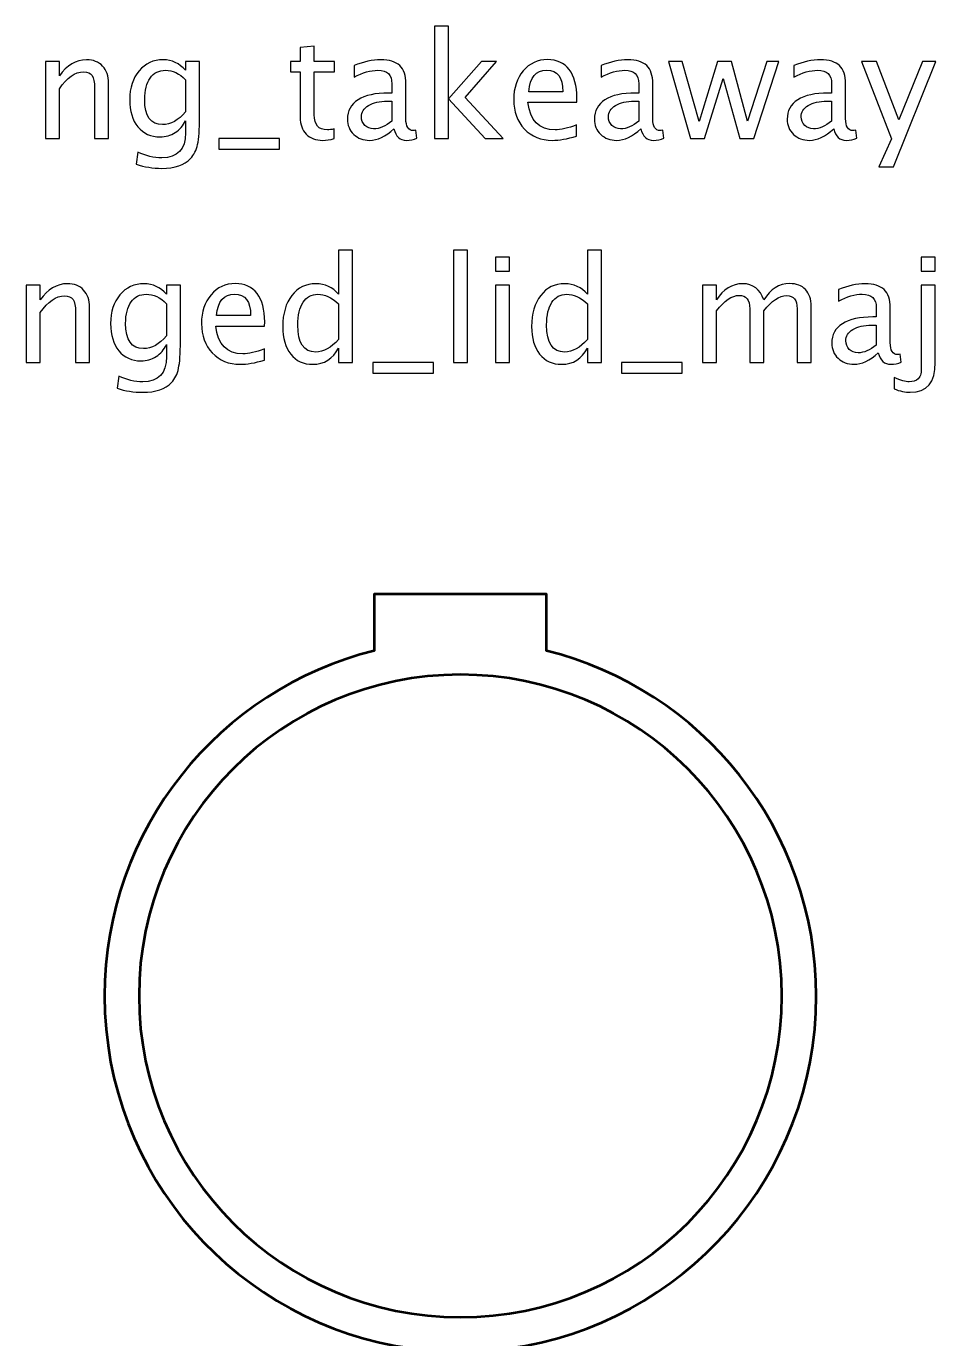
# Model space of a CAD drawing. Header units: centimetres. Extents: x -12.4 to 12.3, y -15.1 to 15.6.
# Drawn here: x -6.78 to 1.14, y 4.21 to 15.65 of the extents above; entities that cross this region are included whole.
import ezdxf

# ---------------------------------------------------------------- set-up
doc = ezdxf.new("R2010")
doc.units = ezdxf.units.CM
doc.header["$MEASUREMENT"] = 0
doc.layers.add('Layer 1', color=7, linetype='Continuous')

msp = doc.modelspace()

# ---------------------------------------------------------------- linework, layer by layer
at = {"layer": 'Layer 1'}
for points, knots in [([(-3.22463, 14.67044), (-3.22463, 14.67044), (-3.22463, 15.64961), (-3.22463, 15.64961), (-3.22463, 15.64961), (-3.22463, 15.64961), (-3.10271, 15.64961), (-3.10271, 15.64961), (-3.10271, 15.64961), (-3.10271, 15.64961), (-3.10271, 15.01694), (-3.10271, 15.01694), (-3.10271, 15.01694), (-3.10271, 15.01694), (-2.81696, 15.34354), (-2.81696, 15.34354), (-2.81696, 15.34354), (-2.81696, 15.34354), (-2.6853, 15.34354), (-2.6853, 15.34354), (-2.6853, 15.34354), (-2.6853, 15.34354), (-2.95835, 15.02943), (-2.95835, 15.02943), (-2.95835, 15.02943), (-2.95835, 15.02943), (-2.62815, 14.67044), (-2.62815, 14.67044), (-2.62815, 14.67044), (-2.62815, 14.67044), (-2.78521, 14.67044), (-2.78521, 14.67044), (-2.78521, 14.67044), (-2.78521, 14.67044), (-3.10271, 15.01567), (-3.10271, 15.01567), (-3.10271, 15.01567), (-3.10271, 15.01567), (-3.10271, 14.67044), (-3.10271, 14.67044), (-3.10271, 14.67044), (-3.10271, 14.67044), (-3.22463, 14.67044), (-3.22463, 14.67044)], [0, 0, 0, 0, 0.08333333, 0.08333333, 0.08333333, 0.08333333, 0.16666667, 0.16666667, 0.16666667, 0.16666667, 0.25, 0.25, 0.25, 0.25, 0.33333333, 0.33333333, 0.33333333, 0.33333333, 0.41666667, 0.41666667, 0.41666667, 0.41666667, 0.5, 0.5, 0.5, 0.5, 0.58333333, 0.58333333, 0.58333333, 0.58333333, 0.66666667, 0.66666667, 0.66666667, 0.66666667, 0.75, 0.75, 0.75, 0.75, 0.83333333, 0.83333333, 0.83333333, 0.83333333, 1, 1, 1, 1]), ([(-4.09987, 14.67065), (-4.13755, 14.66028), (-4.17035, 14.6552), (-4.19808, 14.6552), (-4.19808, 14.6552), (-4.26031, 14.6552), (-4.30878, 14.67298), (-4.3435, 14.70854), (-4.3435, 14.70854), (-4.37842, 14.7441), (-4.39578, 14.79342), (-4.39578, 14.85671), (-4.39578, 14.85671), (-4.39578, 14.85671), (-4.39578, 15.2521), (-4.39578, 15.2521), (-4.39578, 15.2521), (-4.39578, 15.2521), (-4.48002, 15.2521), (-4.48002, 15.2521), (-4.48002, 15.2521), (-4.48002, 15.2521), (-4.48002, 15.34354), (-4.48002, 15.34354), (-4.48002, 15.34354), (-4.48002, 15.34354), (-4.39578, 15.34354), (-4.39578, 15.34354), (-4.39578, 15.34354), (-4.39578, 15.34354), (-4.39578, 15.46525), (-4.39578, 15.46525), (-4.39578, 15.46525), (-4.39578, 15.46525), (-4.27386, 15.47689), (-4.27386, 15.47689), (-4.27386, 15.47689), (-4.27386, 15.47689), (-4.27386, 15.34354), (-4.27386, 15.34354), (-4.27386, 15.34354), (-4.27386, 15.34354), (-4.09733, 15.34354), (-4.09733, 15.34354), (-4.09733, 15.34354), (-4.09733, 15.34354), (-4.09733, 15.2521), (-4.09733, 15.2521), (-4.09733, 15.2521), (-4.09733, 15.2521), (-4.27386, 15.2521), (-4.27386, 15.2521), (-4.27386, 15.2521), (-4.27386, 15.2521), (-4.27386, 14.87872), (-4.27386, 14.87872), (-4.27386, 14.87872), (-4.27386, 14.79067), (-4.23555, 14.74664), (-4.15914, 14.74664), (-4.15914, 14.74664), (-4.14284, 14.74664), (-4.12315, 14.74939), (-4.09987, 14.75468), (-4.09987, 14.75468), (-4.09987, 14.75468), (-4.09987, 14.67065), (-4.09987, 14.67065)], [0, 0, 0, 0, 0.05555556, 0.05555556, 0.05555556, 0.05555556, 0.11111111, 0.11111111, 0.11111111, 0.11111111, 0.16666667, 0.16666667, 0.16666667, 0.16666667, 0.22222222, 0.22222222, 0.22222222, 0.22222222, 0.27777778, 0.27777778, 0.27777778, 0.27777778, 0.33333333, 0.33333333, 0.33333333, 0.33333333, 0.38888889, 0.38888889, 0.38888889, 0.38888889, 0.44444444, 0.44444444, 0.44444444, 0.44444444, 0.5, 0.5, 0.5, 0.5, 0.55555556, 0.55555556, 0.55555556, 0.55555556, 0.61111111, 0.61111111, 0.61111111, 0.61111111, 0.66666667, 0.66666667, 0.66666667, 0.66666667, 0.72222222, 0.72222222, 0.72222222, 0.72222222, 0.77777778, 0.77777778, 0.77777778, 0.77777778, 0.83333333, 0.83333333, 0.83333333, 0.83333333, 0.88888889, 0.88888889, 0.88888889, 0.88888889, 1, 1, 1, 1]), ([(-6.61596, 14.67044), (-6.61596, 14.67044), (-6.61596, 15.34354), (-6.61596, 15.34354), (-6.61596, 15.34354), (-6.61596, 15.34354), (-6.49404, 15.34354), (-6.49404, 15.34354), (-6.49404, 15.34354), (-6.49404, 15.34354), (-6.49404, 15.21633), (-6.49404, 15.21633), (-6.49404, 15.21633), (-6.42948, 15.31052), (-6.35032, 15.35751), (-6.25676, 15.35751), (-6.25676, 15.35751), (-6.19792, 15.35751), (-6.15114, 15.3391), (-6.11664, 15.30205), (-6.11664, 15.30205), (-6.08214, 15.26522), (-6.06478, 15.21548), (-6.06478, 15.15325), (-6.06478, 15.15325), (-6.06478, 15.15325), (-6.06478, 14.67044), (-6.06478, 14.67044), (-6.06478, 14.67044), (-6.06478, 14.67044), (-6.1867, 14.67044), (-6.1867, 14.67044), (-6.1867, 14.67044), (-6.1867, 14.67044), (-6.1867, 15.11346), (-6.1867, 15.11346), (-6.1867, 15.11346), (-6.1867, 15.16341), (-6.19411, 15.19897), (-6.20871, 15.22014), (-6.20871, 15.22014), (-6.22353, 15.24152), (-6.24787, 15.2521), (-6.28195, 15.2521), (-6.28195, 15.2521), (-6.35688, 15.2521), (-6.42758, 15.20321), (-6.49404, 15.10542), (-6.49404, 15.10542), (-6.49404, 15.10542), (-6.49404, 14.67044), (-6.49404, 14.67044), (-6.49404, 14.67044), (-6.49404, 14.67044), (-6.61596, 14.67044), (-6.61596, 14.67044)], [0, 0, 0, 0, 0.06666667, 0.06666667, 0.06666667, 0.06666667, 0.13333333, 0.13333333, 0.13333333, 0.13333333, 0.2, 0.2, 0.2, 0.2, 0.26666667, 0.26666667, 0.26666667, 0.26666667, 0.33333333, 0.33333333, 0.33333333, 0.33333333, 0.4, 0.4, 0.4, 0.4, 0.46666667, 0.46666667, 0.46666667, 0.46666667, 0.53333333, 0.53333333, 0.53333333, 0.53333333, 0.6, 0.6, 0.6, 0.6, 0.66666667, 0.66666667, 0.66666667, 0.66666667, 0.73333333, 0.73333333, 0.73333333, 0.73333333, 0.8, 0.8, 0.8, 0.8, 0.86666667, 0.86666667, 0.86666667, 0.86666667, 1, 1, 1, 1]), ([(-5.82517, 14.44692), (-5.82517, 14.44692), (-5.81078, 14.55233), (-5.81078, 14.55233), (-5.81078, 14.55233), (-5.74008, 14.51931), (-5.67002, 14.5028), (-5.6008, 14.5028), (-5.6008, 14.5028), (-5.46343, 14.5028), (-5.39464, 14.57561), (-5.39464, 14.72103), (-5.39464, 14.72103), (-5.39464, 14.72103), (-5.39464, 14.82686), (-5.39464, 14.82686), (-5.39464, 14.82686), (-5.41581, 14.7822), (-5.44586, 14.7477), (-5.48502, 14.72293), (-5.48502, 14.72293), (-5.52418, 14.69817), (-5.56778, 14.68568), (-5.61583, 14.68568), (-5.61583, 14.68568), (-5.69732, 14.68568), (-5.76188, 14.71489), (-5.80951, 14.77331), (-5.80951, 14.77331), (-5.85713, 14.83173), (-5.88105, 14.91089), (-5.88105, 15.0108), (-5.88105, 15.0108), (-5.88105, 15.11304), (-5.85396, 15.19643), (-5.79977, 15.26099), (-5.79977, 15.26099), (-5.74537, 15.32534), (-5.67531, 15.35751), (-5.58916, 15.35751), (-5.58916, 15.35751), (-5.51381, 15.35751), (-5.44883, 15.32703), (-5.39464, 15.26586), (-5.39464, 15.26586), (-5.39464, 15.26586), (-5.39464, 15.34354), (-5.39464, 15.34354), (-5.39464, 15.34354), (-5.39464, 15.34354), (-5.27272, 15.34354), (-5.27272, 15.34354), (-5.27272, 15.34354), (-5.27272, 15.34354), (-5.27272, 14.85417), (-5.27272, 14.85417), (-5.27272, 14.85417), (-5.27272, 14.74897), (-5.27822, 14.67108), (-5.28923, 14.62049), (-5.28923, 14.62049), (-5.30002, 14.5699), (-5.32077, 14.52841), (-5.35082, 14.49624), (-5.35082, 14.49624), (-5.40416, 14.43972), (-5.48756, 14.41136), (-5.6008, 14.41136), (-5.6008, 14.41136), (-5.67848, 14.41136), (-5.7532, 14.42321), (-5.82517, 14.44692)], [0, 0, 0, 0, 0.05263158, 0.05263158, 0.05263158, 0.05263158, 0.10526316, 0.10526316, 0.10526316, 0.10526316, 0.15789474, 0.15789474, 0.15789474, 0.15789474, 0.21052632, 0.21052632, 0.21052632, 0.21052632, 0.26315789, 0.26315789, 0.26315789, 0.26315789, 0.31578947, 0.31578947, 0.31578947, 0.31578947, 0.36842105, 0.36842105, 0.36842105, 0.36842105, 0.42105263, 0.42105263, 0.42105263, 0.42105263, 0.47368421, 0.47368421, 0.47368421, 0.47368421, 0.52631579, 0.52631579, 0.52631579, 0.52631579, 0.57894737, 0.57894737, 0.57894737, 0.57894737, 0.63157895, 0.63157895, 0.63157895, 0.63157895, 0.68421053, 0.68421053, 0.68421053, 0.68421053, 0.73684211, 0.73684211, 0.73684211, 0.73684211, 0.78947368, 0.78947368, 0.78947368, 0.78947368, 0.84210526, 0.84210526, 0.84210526, 0.84210526, 0.89473684, 0.89473684, 0.89473684, 0.89473684, 1, 1, 1, 1]), ([(-3.57896, 14.75617), (-3.65219, 14.68886), (-3.72268, 14.6552), (-3.79041, 14.6552), (-3.79041, 14.6552), (-3.84608, 14.6552), (-3.89244, 14.67256), (-3.92905, 14.70748), (-3.92905, 14.70748), (-3.96588, 14.74241), (-3.9843, 14.78643), (-3.9843, 14.83956), (-3.9843, 14.83956), (-3.9843, 14.91301), (-3.9534, 14.96953), (-3.89159, 15.0089), (-3.89159, 15.0089), (-3.82978, 15.04827), (-3.74109, 15.06795), (-3.62552, 15.06795), (-3.62552, 15.06795), (-3.62552, 15.06795), (-3.59695, 15.06795), (-3.59695, 15.06795), (-3.59695, 15.06795), (-3.59695, 15.06795), (-3.59695, 15.14902), (-3.59695, 15.14902), (-3.59695, 15.14902), (-3.59695, 15.22712), (-3.63759, 15.26607), (-3.71908, 15.26607), (-3.71908, 15.26607), (-3.78216, 15.26607), (-3.85116, 15.24617), (-3.92588, 15.20638), (-3.92588, 15.20638), (-3.92588, 15.20638), (-3.92588, 15.30671), (-3.92588, 15.30671), (-3.92588, 15.30671), (-3.84375, 15.34058), (-3.76628, 15.35751), (-3.69368, 15.35751), (-3.69368, 15.35751), (-3.61896, 15.35751), (-3.56372, 15.34058), (-3.52837, 15.3065), (-3.52837, 15.3065), (-3.49281, 15.27242), (-3.47503, 15.21993), (-3.47503, 15.14902), (-3.47503, 15.14902), (-3.47503, 15.14902), (-3.47503, 14.84485), (-3.47503, 14.84485), (-3.47503, 14.84485), (-3.47503, 14.77522), (-3.45365, 14.74029), (-3.41068, 14.74029), (-3.41068, 14.74029), (-3.40539, 14.74029), (-3.39756, 14.74114), (-3.38719, 14.74283), (-3.38719, 14.74283), (-3.38719, 14.74283), (-3.37851, 14.6751), (-3.37851, 14.6751), (-3.37851, 14.6751), (-3.40624, 14.66176), (-3.43672, 14.6552), (-3.47016, 14.6552), (-3.47016, 14.6552), (-3.5271, 14.6552), (-3.56329, 14.68886), (-3.57896, 14.75617)], [0, 0, 0, 0, 0.05, 0.05, 0.05, 0.05, 0.1, 0.1, 0.1, 0.1, 0.15, 0.15, 0.15, 0.15, 0.2, 0.2, 0.2, 0.2, 0.25, 0.25, 0.25, 0.25, 0.3, 0.3, 0.3, 0.3, 0.35, 0.35, 0.35, 0.35, 0.4, 0.4, 0.4, 0.4, 0.45, 0.45, 0.45, 0.45, 0.5, 0.5, 0.5, 0.5, 0.55, 0.55, 0.55, 0.55, 0.6, 0.6, 0.6, 0.6, 0.65, 0.65, 0.65, 0.65, 0.7, 0.7, 0.7, 0.7, 0.75, 0.75, 0.75, 0.75, 0.8, 0.8, 0.8, 0.8, 0.85, 0.85, 0.85, 0.85, 0.9, 0.9, 0.9, 0.9, 1, 1, 1, 1]), ([(-1.98828, 14.69203), (-2.07019, 14.66748), (-2.14026, 14.6552), (-2.19868, 14.6552), (-2.19868, 14.6552), (-2.29837, 14.6552), (-2.37944, 14.68822), (-2.44188, 14.75405), (-2.44188, 14.75405), (-2.50432, 14.81988), (-2.53565, 14.90518), (-2.53565, 15.01017), (-2.53565, 15.01017), (-2.53565, 15.11198), (-2.50813, 15.19559), (-2.45289, 15.26099), (-2.45289, 15.26099), (-2.39764, 15.32618), (-2.32695, 15.35878), (-2.2408, 15.35878), (-2.2408, 15.35878), (-2.15931, 15.35878), (-2.09623, 15.32978), (-2.05178, 15.27179), (-2.05178, 15.27179), (-2.00733, 15.21379), (-1.9851, 15.13166), (-1.9851, 15.02519), (-1.9851, 15.02519), (-1.9851, 15.02519), (-1.98574, 14.98794), (-1.98574, 14.98794), (-1.98574, 14.98794), (-1.98574, 14.98794), (-2.41119, 14.98794), (-2.41119, 14.98794), (-2.41119, 14.98794), (-2.39341, 14.82707), (-2.31488, 14.74664), (-2.17582, 14.74664), (-2.17582, 14.74664), (-2.1248, 14.74664), (-2.06236, 14.76103), (-1.98828, 14.78982), (-1.98828, 14.78982), (-1.98828, 14.78982), (-1.98828, 14.69203), (-1.98828, 14.69203)], [0, 0, 0, 0, 0.07692308, 0.07692308, 0.07692308, 0.07692308, 0.15384615, 0.15384615, 0.15384615, 0.15384615, 0.23076923, 0.23076923, 0.23076923, 0.23076923, 0.30769231, 0.30769231, 0.30769231, 0.30769231, 0.38461538, 0.38461538, 0.38461538, 0.38461538, 0.46153846, 0.46153846, 0.46153846, 0.46153846, 0.53846154, 0.53846154, 0.53846154, 0.53846154, 0.61538462, 0.61538462, 0.61538462, 0.61538462, 0.69230769, 0.69230769, 0.69230769, 0.69230769, 0.76923077, 0.76923077, 0.76923077, 0.76923077, 0.84615385, 0.84615385, 0.84615385, 0.84615385, 1, 1, 1, 1]), ([(-1.42779, 14.75617), (-1.50102, 14.68886), (-1.57151, 14.6552), (-1.63924, 14.6552), (-1.63924, 14.6552), (-1.69491, 14.6552), (-1.74127, 14.67256), (-1.77788, 14.70748), (-1.77788, 14.70748), (-1.81471, 14.74241), (-1.83313, 14.78643), (-1.83313, 14.83956), (-1.83313, 14.83956), (-1.83313, 14.91301), (-1.80223, 14.96953), (-1.74042, 15.0089), (-1.74042, 15.0089), (-1.67861, 15.04827), (-1.58992, 15.06795), (-1.47435, 15.06795), (-1.47435, 15.06795), (-1.47435, 15.06795), (-1.44578, 15.06795), (-1.44578, 15.06795), (-1.44578, 15.06795), (-1.44578, 15.06795), (-1.44578, 15.14902), (-1.44578, 15.14902), (-1.44578, 15.14902), (-1.44578, 15.22712), (-1.48642, 15.26607), (-1.56791, 15.26607), (-1.56791, 15.26607), (-1.63099, 15.26607), (-1.69999, 15.24617), (-1.77471, 15.20638), (-1.77471, 15.20638), (-1.77471, 15.20638), (-1.77471, 15.30671), (-1.77471, 15.30671), (-1.77471, 15.30671), (-1.69258, 15.34058), (-1.61511, 15.35751), (-1.54251, 15.35751), (-1.54251, 15.35751), (-1.46779, 15.35751), (-1.41255, 15.34058), (-1.3772, 15.3065), (-1.3772, 15.3065), (-1.34164, 15.27242), (-1.32386, 15.21993), (-1.32386, 15.14902), (-1.32386, 15.14902), (-1.32386, 15.14902), (-1.32386, 14.84485), (-1.32386, 14.84485), (-1.32386, 14.84485), (-1.32386, 14.77522), (-1.30248, 14.74029), (-1.25951, 14.74029), (-1.25951, 14.74029), (-1.25422, 14.74029), (-1.24639, 14.74114), (-1.23602, 14.74283), (-1.23602, 14.74283), (-1.23602, 14.74283), (-1.22734, 14.6751), (-1.22734, 14.6751), (-1.22734, 14.6751), (-1.25507, 14.66176), (-1.28555, 14.6552), (-1.31899, 14.6552), (-1.31899, 14.6552), (-1.37593, 14.6552), (-1.41212, 14.68886), (-1.42779, 14.75617)], [0, 0, 0, 0, 0.05, 0.05, 0.05, 0.05, 0.1, 0.1, 0.1, 0.1, 0.15, 0.15, 0.15, 0.15, 0.2, 0.2, 0.2, 0.2, 0.25, 0.25, 0.25, 0.25, 0.3, 0.3, 0.3, 0.3, 0.35, 0.35, 0.35, 0.35, 0.4, 0.4, 0.4, 0.4, 0.45, 0.45, 0.45, 0.45, 0.5, 0.5, 0.5, 0.5, 0.55, 0.55, 0.55, 0.55, 0.6, 0.6, 0.6, 0.6, 0.65, 0.65, 0.65, 0.65, 0.7, 0.7, 0.7, 0.7, 0.75, 0.75, 0.75, 0.75, 0.8, 0.8, 0.8, 0.8, 0.85, 0.85, 0.85, 0.85, 0.9, 0.9, 0.9, 0.9, 1, 1, 1, 1]), ([(-0.99472, 14.67044), (-0.99472, 14.67044), (-1.18776, 15.34354), (-1.18776, 15.34354), (-1.18776, 15.34354), (-1.18776, 15.34354), (-1.0688, 15.34354), (-1.0688, 15.34354), (-1.0688, 15.34354), (-1.0688, 15.34354), (-0.92085, 14.82094), (-0.92085, 14.82094), (-0.92085, 14.82094), (-0.92085, 14.82094), (-0.76125, 15.34354), (-0.76125, 15.34354), (-0.76125, 15.34354), (-0.76125, 15.34354), (-0.63933, 15.34354), (-0.63933, 15.34354), (-0.63933, 15.34354), (-0.63933, 15.34354), (-0.499, 14.82178), (-0.499, 14.82178), (-0.499, 14.82178), (-0.499, 14.82178), (-0.32924, 15.34354), (-0.32924, 15.34354), (-0.32924, 15.34354), (-0.32924, 15.34354), (-0.2251, 15.34354), (-0.2251, 15.34354), (-0.2251, 15.34354), (-0.2251, 15.34354), (-0.44481, 14.67044), (-0.44481, 14.67044), (-0.44481, 14.67044), (-0.44481, 14.67044), (-0.56673, 14.67044), (-0.56673, 14.67044), (-0.56673, 14.67044), (-0.56673, 14.67044), (-0.71109, 15.19537), (-0.71109, 15.19537), (-0.71109, 15.19537), (-0.71109, 15.19537), (-0.8728, 14.67044), (-0.8728, 14.67044), (-0.8728, 14.67044), (-0.8728, 14.67044), (-0.99472, 14.67044), (-0.99472, 14.67044)], [0, 0, 0, 0, 0.07142857, 0.07142857, 0.07142857, 0.07142857, 0.14285714, 0.14285714, 0.14285714, 0.14285714, 0.21428571, 0.21428571, 0.21428571, 0.21428571, 0.28571429, 0.28571429, 0.28571429, 0.28571429, 0.35714286, 0.35714286, 0.35714286, 0.35714286, 0.42857143, 0.42857143, 0.42857143, 0.42857143, 0.5, 0.5, 0.5, 0.5, 0.57142857, 0.57142857, 0.57142857, 0.57142857, 0.64285714, 0.64285714, 0.64285714, 0.64285714, 0.71428571, 0.71428571, 0.71428571, 0.71428571, 0.78571429, 0.78571429, 0.78571429, 0.78571429, 0.85714286, 0.85714286, 0.85714286, 0.85714286, 1, 1, 1, 1]), ([(0.252, 14.75617), (0.17877, 14.68886), (0.10828, 14.6552), (0.04055, 14.6552), (0.04055, 14.6552), (-0.01512, 14.6552), (-0.06148, 14.67256), (-0.09809, 14.70748), (-0.09809, 14.70748), (-0.13492, 14.74241), (-0.15334, 14.78643), (-0.15334, 14.83956), (-0.15334, 14.83956), (-0.15334, 14.91301), (-0.12244, 14.96953), (-0.06063, 15.0089), (-0.06063, 15.0089), (0.00118, 15.04827), (0.08987, 15.06795), (0.20544, 15.06795), (0.20544, 15.06795), (0.20544, 15.06795), (0.23401, 15.06795), (0.23401, 15.06795), (0.23401, 15.06795), (0.23401, 15.06795), (0.23401, 15.14902), (0.23401, 15.14902), (0.23401, 15.14902), (0.23401, 15.22712), (0.19337, 15.26607), (0.11188, 15.26607), (0.11188, 15.26607), (0.0488, 15.26607), (-0.0202, 15.24617), (-0.09492, 15.20638), (-0.09492, 15.20638), (-0.09492, 15.20638), (-0.09492, 15.30671), (-0.09492, 15.30671), (-0.09492, 15.30671), (-0.01279, 15.34058), (0.06468, 15.35751), (0.13728, 15.35751), (0.13728, 15.35751), (0.212, 15.35751), (0.26724, 15.34058), (0.30259, 15.3065), (0.30259, 15.3065), (0.33815, 15.27242), (0.35593, 15.21993), (0.35593, 15.14902), (0.35593, 15.14902), (0.35593, 15.14902), (0.35593, 14.84485), (0.35593, 14.84485), (0.35593, 14.84485), (0.35593, 14.77522), (0.37731, 14.74029), (0.42028, 14.74029), (0.42028, 14.74029), (0.42557, 14.74029), (0.4334, 14.74114), (0.44377, 14.74283), (0.44377, 14.74283), (0.44377, 14.74283), (0.45245, 14.6751), (0.45245, 14.6751), (0.45245, 14.6751), (0.42472, 14.66176), (0.39424, 14.6552), (0.3608, 14.6552), (0.3608, 14.6552), (0.30386, 14.6552), (0.26767, 14.68886), (0.252, 14.75617)], [0, 0, 0, 0, 0.05, 0.05, 0.05, 0.05, 0.1, 0.1, 0.1, 0.1, 0.15, 0.15, 0.15, 0.15, 0.2, 0.2, 0.2, 0.2, 0.25, 0.25, 0.25, 0.25, 0.3, 0.3, 0.3, 0.3, 0.35, 0.35, 0.35, 0.35, 0.4, 0.4, 0.4, 0.4, 0.45, 0.45, 0.45, 0.45, 0.5, 0.5, 0.5, 0.5, 0.55, 0.55, 0.55, 0.55, 0.6, 0.6, 0.6, 0.6, 0.65, 0.65, 0.65, 0.65, 0.7, 0.7, 0.7, 0.7, 0.75, 0.75, 0.75, 0.75, 0.8, 0.8, 0.8, 0.8, 0.85, 0.85, 0.85, 0.85, 0.9, 0.9, 0.9, 0.9, 1, 1, 1, 1]), ([(0.64612, 14.42533), (0.64612, 14.42533), (0.75534, 14.66959), (0.75534, 14.66959), (0.75534, 14.66959), (0.75534, 14.66959), (0.49457, 15.34354), (0.49457, 15.34354), (0.49457, 15.34354), (0.49457, 15.34354), (0.62538, 15.34354), (0.62538, 15.34354), (0.62538, 15.34354), (0.62538, 15.34354), (0.81927, 14.83385), (0.81927, 14.83385), (0.81927, 14.83385), (0.81927, 14.83385), (1.02607, 15.34354), (1.02607, 15.34354), (1.02607, 15.34354), (1.02607, 15.34354), (1.141, 15.34354), (1.141, 15.34354), (1.141, 15.34354), (1.141, 15.34354), (0.77312, 14.42533), (0.77312, 14.42533), (0.77312, 14.42533), (0.77312, 14.42533), (0.64612, 14.42533), (0.64612, 14.42533)], [0, 0, 0, 0, 0.11111111, 0.11111111, 0.11111111, 0.11111111, 0.22222222, 0.22222222, 0.22222222, 0.22222222, 0.33333333, 0.33333333, 0.33333333, 0.33333333, 0.44444444, 0.44444444, 0.44444444, 0.44444444, 0.55555556, 0.55555556, 0.55555556, 0.55555556, 0.66666667, 0.66666667, 0.66666667, 0.66666667, 0.77777778, 0.77777778, 0.77777778, 0.77777778, 1, 1, 1, 1]), ([(-5.39464, 14.90327), (-5.39464, 14.90327), (-5.39464, 15.18246), (-5.39464, 15.18246), (-5.39464, 15.18246), (-5.4484, 15.23813), (-5.50703, 15.26607), (-5.57032, 15.26607), (-5.57032, 15.26607), (-5.62663, 15.26607), (-5.67065, 15.24363), (-5.7024, 15.19855), (-5.7024, 15.19855), (-5.73436, 15.15368), (-5.75024, 15.09123), (-5.75024, 15.01165), (-5.75024, 15.01165), (-5.75024, 14.86539), (-5.69838, 14.79236), (-5.59445, 14.79236), (-5.59445, 14.79236), (-5.52376, 14.79236), (-5.45708, 14.8294), (-5.39464, 14.90327)], [0, 0, 0, 0, 0.14285714, 0.14285714, 0.14285714, 0.14285714, 0.28571429, 0.28571429, 0.28571429, 0.28571429, 0.42857143, 0.42857143, 0.42857143, 0.42857143, 0.57142857, 0.57142857, 0.57142857, 0.57142857, 0.71428571, 0.71428571, 0.71428571, 0.71428571, 1, 1, 1, 1]), ([(-2.40484, 15.07938), (-2.40484, 15.07938), (-2.10766, 15.07938), (-2.10766, 15.07938), (-2.10766, 15.07938), (-2.10766, 15.20469), (-2.15444, 15.26734), (-2.24778, 15.26734), (-2.24778, 15.26734), (-2.34176, 15.26734), (-2.39404, 15.20469), (-2.40484, 15.07938)], [0, 0, 0, 0, 0.25, 0.25, 0.25, 0.25, 0.5, 0.5, 0.5, 0.5, 1, 1, 1, 1]), ([(-3.59695, 14.82263), (-3.59695, 14.82263), (-3.59695, 14.99556), (-3.59695, 14.99556), (-3.59695, 14.99556), (-3.59695, 14.99556), (-3.63611, 14.99683), (-3.63611, 14.99683), (-3.63611, 14.99683), (-3.70384, 14.99683), (-3.75845, 14.98434), (-3.80015, 14.95937), (-3.80015, 14.95937), (-3.84164, 14.93418), (-3.86238, 14.90095), (-3.86238, 14.85946), (-3.86238, 14.85946), (-3.86238, 14.83046), (-3.85201, 14.80591), (-3.83148, 14.7858), (-3.83148, 14.7858), (-3.81073, 14.76569), (-3.78554, 14.75553), (-3.7557, 14.75553), (-3.7557, 14.75553), (-3.7049, 14.75553), (-3.65198, 14.77797), (-3.59695, 14.82263)], [0, 0, 0, 0, 0.125, 0.125, 0.125, 0.125, 0.25, 0.25, 0.25, 0.25, 0.375, 0.375, 0.375, 0.375, 0.5, 0.5, 0.5, 0.5, 0.625, 0.625, 0.625, 0.625, 0.75, 0.75, 0.75, 0.75, 1, 1, 1, 1]), ([(-1.44578, 14.82263), (-1.44578, 14.82263), (-1.44578, 14.99556), (-1.44578, 14.99556), (-1.44578, 14.99556), (-1.44578, 14.99556), (-1.48494, 14.99683), (-1.48494, 14.99683), (-1.48494, 14.99683), (-1.55267, 14.99683), (-1.60728, 14.98434), (-1.64898, 14.95937), (-1.64898, 14.95937), (-1.69047, 14.93418), (-1.71121, 14.90095), (-1.71121, 14.85946), (-1.71121, 14.85946), (-1.71121, 14.83046), (-1.70084, 14.80591), (-1.68031, 14.7858), (-1.68031, 14.7858), (-1.65956, 14.76569), (-1.63437, 14.75553), (-1.60453, 14.75553), (-1.60453, 14.75553), (-1.55373, 14.75553), (-1.50081, 14.77797), (-1.44578, 14.82263)], [0, 0, 0, 0, 0.125, 0.125, 0.125, 0.125, 0.25, 0.25, 0.25, 0.25, 0.375, 0.375, 0.375, 0.375, 0.5, 0.5, 0.5, 0.5, 0.625, 0.625, 0.625, 0.625, 0.75, 0.75, 0.75, 0.75, 1, 1, 1, 1]), ([(0.23401, 14.82263), (0.23401, 14.82263), (0.23401, 14.99556), (0.23401, 14.99556), (0.23401, 14.99556), (0.23401, 14.99556), (0.19485, 14.99683), (0.19485, 14.99683), (0.19485, 14.99683), (0.12712, 14.99683), (0.07251, 14.98434), (0.03081, 14.95937), (0.03081, 14.95937), (-0.01068, 14.93418), (-0.03142, 14.90095), (-0.03142, 14.85946), (-0.03142, 14.85946), (-0.03142, 14.83046), (-0.02105, 14.80591), (-0.00052, 14.7858), (-0.00052, 14.7858), (0.02023, 14.76569), (0.04542, 14.75553), (0.07526, 14.75553), (0.07526, 14.75553), (0.12606, 14.75553), (0.17898, 14.77797), (0.23401, 14.82263)], [0, 0, 0, 0, 0.125, 0.125, 0.125, 0.125, 0.25, 0.25, 0.25, 0.25, 0.375, 0.375, 0.375, 0.375, 0.5, 0.5, 0.5, 0.5, 0.625, 0.625, 0.625, 0.625, 0.75, 0.75, 0.75, 0.75, 1, 1, 1, 1]), ([(-5.10444, 14.579), (-5.10444, 14.579), (-5.10444, 14.67044), (-5.10444, 14.67044), (-5.10444, 14.67044), (-5.10444, 14.67044), (-4.57612, 14.67044), (-4.57612, 14.67044), (-4.57612, 14.67044), (-4.57612, 14.67044), (-4.57612, 14.579), (-4.57612, 14.579), (-4.57612, 14.579), (-4.57612, 14.579), (-5.10444, 14.579), (-5.10444, 14.579)], [0, 0, 0, 0, 0.2, 0.2, 0.2, 0.2, 0.4, 0.4, 0.4, 0.4, 0.6, 0.6, 0.6, 0.6, 1, 1, 1, 1]), ([(-4.06144, 12.71887), (-4.06144, 12.71887), (-4.06144, 12.84524), (-4.06144, 12.84524), (-4.06144, 12.84524), (-4.11118, 12.75083), (-4.18611, 12.70363), (-4.28623, 12.70363), (-4.28623, 12.70363), (-4.36751, 12.70363), (-4.43143, 12.73305), (-4.478, 12.79211), (-4.478, 12.79211), (-4.52457, 12.85116), (-4.54785, 12.93181), (-4.54785, 13.03404), (-4.54785, 13.03404), (-4.54785, 13.1458), (-4.52139, 13.23576), (-4.46869, 13.30392), (-4.46869, 13.30392), (-4.41577, 13.37186), (-4.34634, 13.40594), (-4.26019, 13.40594), (-4.26019, 13.40594), (-4.1804, 13.40594), (-4.11393, 13.37546), (-4.06144, 13.31429), (-4.06144, 13.31429), (-4.06144, 13.31429), (-4.06144, 13.69804), (-4.06144, 13.69804), (-4.06144, 13.69804), (-4.06144, 13.69804), (-3.93952, 13.69804), (-3.93952, 13.69804), (-3.93952, 13.69804), (-3.93952, 13.69804), (-3.93952, 12.71887), (-3.93952, 12.71887), (-3.93952, 12.71887), (-3.93952, 12.71887), (-4.06144, 12.71887), (-4.06144, 12.71887)], [0, 0, 0, 0, 0.08333333, 0.08333333, 0.08333333, 0.08333333, 0.16666667, 0.16666667, 0.16666667, 0.16666667, 0.25, 0.25, 0.25, 0.25, 0.33333333, 0.33333333, 0.33333333, 0.33333333, 0.41666667, 0.41666667, 0.41666667, 0.41666667, 0.5, 0.5, 0.5, 0.5, 0.58333333, 0.58333333, 0.58333333, 0.58333333, 0.66666667, 0.66666667, 0.66666667, 0.66666667, 0.75, 0.75, 0.75, 0.75, 0.83333333, 0.83333333, 0.83333333, 0.83333333, 1, 1, 1, 1]), ([(-3.06026, 12.71887), (-3.06026, 12.71887), (-3.06026, 13.69804), (-3.06026, 13.69804), (-3.06026, 13.69804), (-3.06026, 13.69804), (-2.93834, 13.69804), (-2.93834, 13.69804), (-2.93834, 13.69804), (-2.93834, 13.69804), (-2.93834, 12.71887), (-2.93834, 12.71887), (-2.93834, 12.71887), (-2.93834, 12.71887), (-3.06026, 12.71887), (-3.06026, 12.71887)], [0, 0, 0, 0, 0.2, 0.2, 0.2, 0.2, 0.4, 0.4, 0.4, 0.4, 0.6, 0.6, 0.6, 0.6, 1, 1, 1, 1]), ([(-2.69323, 13.51516), (-2.69323, 13.51516), (-2.69323, 13.63708), (-2.69323, 13.63708), (-2.69323, 13.63708), (-2.69323, 13.63708), (-2.57131, 13.63708), (-2.57131, 13.63708), (-2.57131, 13.63708), (-2.57131, 13.63708), (-2.57131, 13.51516), (-2.57131, 13.51516), (-2.57131, 13.51516), (-2.57131, 13.51516), (-2.69323, 13.51516), (-2.69323, 13.51516)], [0, 0, 0, 0, 0.2, 0.2, 0.2, 0.2, 0.4, 0.4, 0.4, 0.4, 0.6, 0.6, 0.6, 0.6, 1, 1, 1, 1]), ([(-1.89313, 12.71887), (-1.89313, 12.71887), (-1.89313, 12.84524), (-1.89313, 12.84524), (-1.89313, 12.84524), (-1.94287, 12.75083), (-2.0178, 12.70363), (-2.11792, 12.70363), (-2.11792, 12.70363), (-2.1992, 12.70363), (-2.26312, 12.73305), (-2.30969, 12.79211), (-2.30969, 12.79211), (-2.35626, 12.85116), (-2.37954, 12.93181), (-2.37954, 13.03404), (-2.37954, 13.03404), (-2.37954, 13.1458), (-2.35308, 13.23576), (-2.30038, 13.30392), (-2.30038, 13.30392), (-2.24746, 13.37186), (-2.17803, 13.40594), (-2.09188, 13.40594), (-2.09188, 13.40594), (-2.01209, 13.40594), (-1.94562, 13.37546), (-1.89313, 13.31429), (-1.89313, 13.31429), (-1.89313, 13.31429), (-1.89313, 13.69804), (-1.89313, 13.69804), (-1.89313, 13.69804), (-1.89313, 13.69804), (-1.77121, 13.69804), (-1.77121, 13.69804), (-1.77121, 13.69804), (-1.77121, 13.69804), (-1.77121, 12.71887), (-1.77121, 12.71887), (-1.77121, 12.71887), (-1.77121, 12.71887), (-1.89313, 12.71887), (-1.89313, 12.71887)], [0, 0, 0, 0, 0.08333333, 0.08333333, 0.08333333, 0.08333333, 0.16666667, 0.16666667, 0.16666667, 0.16666667, 0.25, 0.25, 0.25, 0.25, 0.33333333, 0.33333333, 0.33333333, 0.33333333, 0.41666667, 0.41666667, 0.41666667, 0.41666667, 0.5, 0.5, 0.5, 0.5, 0.58333333, 0.58333333, 0.58333333, 0.58333333, 0.66666667, 0.66666667, 0.66666667, 0.66666667, 0.75, 0.75, 0.75, 0.75, 0.83333333, 0.83333333, 0.83333333, 0.83333333, 1, 1, 1, 1]), ([(1.01538, 13.51516), (1.01538, 13.51516), (1.01538, 13.63708), (1.01538, 13.63708), (1.01538, 13.63708), (1.01538, 13.63708), (1.1373, 13.63708), (1.1373, 13.63708), (1.1373, 13.63708), (1.1373, 13.63708), (1.1373, 13.51516), (1.1373, 13.51516), (1.1373, 13.51516), (1.1373, 13.51516), (1.01538, 13.51516), (1.01538, 13.51516)], [0, 0, 0, 0, 0.2, 0.2, 0.2, 0.2, 0.4, 0.4, 0.4, 0.4, 0.6, 0.6, 0.6, 0.6, 1, 1, 1, 1]), ([(-6.78221, 12.71887), (-6.78221, 12.71887), (-6.78221, 13.39197), (-6.78221, 13.39197), (-6.78221, 13.39197), (-6.78221, 13.39197), (-6.66029, 13.39197), (-6.66029, 13.39197), (-6.66029, 13.39197), (-6.66029, 13.39197), (-6.66029, 13.26476), (-6.66029, 13.26476), (-6.66029, 13.26476), (-6.59573, 13.35895), (-6.51657, 13.40594), (-6.42301, 13.40594), (-6.42301, 13.40594), (-6.36417, 13.40594), (-6.31739, 13.38753), (-6.28289, 13.35048), (-6.28289, 13.35048), (-6.24839, 13.31365), (-6.23103, 13.26391), (-6.23103, 13.20168), (-6.23103, 13.20168), (-6.23103, 13.20168), (-6.23103, 12.71887), (-6.23103, 12.71887), (-6.23103, 12.71887), (-6.23103, 12.71887), (-6.35295, 12.71887), (-6.35295, 12.71887), (-6.35295, 12.71887), (-6.35295, 12.71887), (-6.35295, 13.16189), (-6.35295, 13.16189), (-6.35295, 13.16189), (-6.35295, 13.21184), (-6.36036, 13.2474), (-6.37496, 13.26857), (-6.37496, 13.26857), (-6.38978, 13.28995), (-6.41412, 13.30053), (-6.4482, 13.30053), (-6.4482, 13.30053), (-6.52313, 13.30053), (-6.59383, 13.25164), (-6.66029, 13.15385), (-6.66029, 13.15385), (-6.66029, 13.15385), (-6.66029, 12.71887), (-6.66029, 12.71887), (-6.66029, 12.71887), (-6.66029, 12.71887), (-6.78221, 12.71887), (-6.78221, 12.71887)], [0, 0, 0, 0, 0.06666667, 0.06666667, 0.06666667, 0.06666667, 0.13333333, 0.13333333, 0.13333333, 0.13333333, 0.2, 0.2, 0.2, 0.2, 0.26666667, 0.26666667, 0.26666667, 0.26666667, 0.33333333, 0.33333333, 0.33333333, 0.33333333, 0.4, 0.4, 0.4, 0.4, 0.46666667, 0.46666667, 0.46666667, 0.46666667, 0.53333333, 0.53333333, 0.53333333, 0.53333333, 0.6, 0.6, 0.6, 0.6, 0.66666667, 0.66666667, 0.66666667, 0.66666667, 0.73333333, 0.73333333, 0.73333333, 0.73333333, 0.8, 0.8, 0.8, 0.8, 0.86666667, 0.86666667, 0.86666667, 0.86666667, 1, 1, 1, 1]), ([(-5.99142, 12.49535), (-5.99142, 12.49535), (-5.97703, 12.60076), (-5.97703, 12.60076), (-5.97703, 12.60076), (-5.90633, 12.56774), (-5.83627, 12.55123), (-5.76705, 12.55123), (-5.76705, 12.55123), (-5.62968, 12.55123), (-5.56089, 12.62404), (-5.56089, 12.76946), (-5.56089, 12.76946), (-5.56089, 12.76946), (-5.56089, 12.87529), (-5.56089, 12.87529), (-5.56089, 12.87529), (-5.58206, 12.83063), (-5.61211, 12.79613), (-5.65127, 12.77136), (-5.65127, 12.77136), (-5.69043, 12.7466), (-5.73403, 12.73411), (-5.78208, 12.73411), (-5.78208, 12.73411), (-5.86357, 12.73411), (-5.92813, 12.76332), (-5.97576, 12.82174), (-5.97576, 12.82174), (-6.02338, 12.88016), (-6.0473, 12.95932), (-6.0473, 13.05923), (-6.0473, 13.05923), (-6.0473, 13.16147), (-6.02021, 13.24486), (-5.96602, 13.30942), (-5.96602, 13.30942), (-5.91162, 13.37377), (-5.84156, 13.40594), (-5.75541, 13.40594), (-5.75541, 13.40594), (-5.68006, 13.40594), (-5.61508, 13.37546), (-5.56089, 13.31429), (-5.56089, 13.31429), (-5.56089, 13.31429), (-5.56089, 13.39197), (-5.56089, 13.39197), (-5.56089, 13.39197), (-5.56089, 13.39197), (-5.43897, 13.39197), (-5.43897, 13.39197), (-5.43897, 13.39197), (-5.43897, 13.39197), (-5.43897, 12.9026), (-5.43897, 12.9026), (-5.43897, 12.9026), (-5.43897, 12.7974), (-5.44447, 12.71951), (-5.45548, 12.66892), (-5.45548, 12.66892), (-5.46627, 12.61833), (-5.48702, 12.57684), (-5.51707, 12.54467), (-5.51707, 12.54467), (-5.57041, 12.48815), (-5.65381, 12.45979), (-5.76705, 12.45979), (-5.76705, 12.45979), (-5.84473, 12.45979), (-5.91945, 12.47164), (-5.99142, 12.49535)], [0, 0, 0, 0, 0.05263158, 0.05263158, 0.05263158, 0.05263158, 0.10526316, 0.10526316, 0.10526316, 0.10526316, 0.15789474, 0.15789474, 0.15789474, 0.15789474, 0.21052632, 0.21052632, 0.21052632, 0.21052632, 0.26315789, 0.26315789, 0.26315789, 0.26315789, 0.31578947, 0.31578947, 0.31578947, 0.31578947, 0.36842105, 0.36842105, 0.36842105, 0.36842105, 0.42105263, 0.42105263, 0.42105263, 0.42105263, 0.47368421, 0.47368421, 0.47368421, 0.47368421, 0.52631579, 0.52631579, 0.52631579, 0.52631579, 0.57894737, 0.57894737, 0.57894737, 0.57894737, 0.63157895, 0.63157895, 0.63157895, 0.63157895, 0.68421053, 0.68421053, 0.68421053, 0.68421053, 0.73684211, 0.73684211, 0.73684211, 0.73684211, 0.78947368, 0.78947368, 0.78947368, 0.78947368, 0.84210526, 0.84210526, 0.84210526, 0.84210526, 0.89473684, 0.89473684, 0.89473684, 0.89473684, 1, 1, 1, 1]), ([(-4.70808, 12.74046), (-4.78999, 12.71591), (-4.86006, 12.70363), (-4.91848, 12.70363), (-4.91848, 12.70363), (-5.01817, 12.70363), (-5.09924, 12.73665), (-5.16168, 12.80248), (-5.16168, 12.80248), (-5.22412, 12.86831), (-5.25545, 12.95361), (-5.25545, 13.0586), (-5.25545, 13.0586), (-5.25545, 13.16041), (-5.22793, 13.24402), (-5.17269, 13.30942), (-5.17269, 13.30942), (-5.11744, 13.37461), (-5.04675, 13.40721), (-4.9606, 13.40721), (-4.9606, 13.40721), (-4.87911, 13.40721), (-4.81603, 13.37821), (-4.77158, 13.32022), (-4.77158, 13.32022), (-4.72713, 13.26222), (-4.7049, 13.18009), (-4.7049, 13.07362), (-4.7049, 13.07362), (-4.7049, 13.07362), (-4.70554, 13.03637), (-4.70554, 13.03637), (-4.70554, 13.03637), (-4.70554, 13.03637), (-5.13099, 13.03637), (-5.13099, 13.03637), (-5.13099, 13.03637), (-5.11321, 12.8755), (-5.03468, 12.79507), (-4.89562, 12.79507), (-4.89562, 12.79507), (-4.8446, 12.79507), (-4.78216, 12.80946), (-4.70808, 12.83825), (-4.70808, 12.83825), (-4.70808, 12.83825), (-4.70808, 12.74046), (-4.70808, 12.74046)], [0, 0, 0, 0, 0.07692308, 0.07692308, 0.07692308, 0.07692308, 0.15384615, 0.15384615, 0.15384615, 0.15384615, 0.23076923, 0.23076923, 0.23076923, 0.23076923, 0.30769231, 0.30769231, 0.30769231, 0.30769231, 0.38461538, 0.38461538, 0.38461538, 0.38461538, 0.46153846, 0.46153846, 0.46153846, 0.46153846, 0.53846154, 0.53846154, 0.53846154, 0.53846154, 0.61538462, 0.61538462, 0.61538462, 0.61538462, 0.69230769, 0.69230769, 0.69230769, 0.69230769, 0.76923077, 0.76923077, 0.76923077, 0.76923077, 0.84615385, 0.84615385, 0.84615385, 0.84615385, 1, 1, 1, 1]), ([(-2.69323, 12.71887), (-2.69323, 12.71887), (-2.69323, 13.39197), (-2.69323, 13.39197), (-2.69323, 13.39197), (-2.69323, 13.39197), (-2.57131, 13.39197), (-2.57131, 13.39197), (-2.57131, 13.39197), (-2.57131, 13.39197), (-2.57131, 12.71887), (-2.57131, 12.71887), (-2.57131, 12.71887), (-2.57131, 12.71887), (-2.69323, 12.71887), (-2.69323, 12.71887)], [0, 0, 0, 0, 0.2, 0.2, 0.2, 0.2, 0.4, 0.4, 0.4, 0.4, 0.6, 0.6, 0.6, 0.6, 1, 1, 1, 1]), ([(-0.89195, 12.71887), (-0.89195, 12.71887), (-0.89195, 13.39197), (-0.89195, 13.39197), (-0.89195, 13.39197), (-0.89195, 13.39197), (-0.77003, 13.39197), (-0.77003, 13.39197), (-0.77003, 13.39197), (-0.77003, 13.39197), (-0.77003, 13.26476), (-0.77003, 13.26476), (-0.77003, 13.26476), (-0.71055, 13.35895), (-0.63435, 13.40594), (-0.54101, 13.40594), (-0.54101, 13.40594), (-0.45105, 13.40594), (-0.38988, 13.35895), (-0.35728, 13.26476), (-0.35728, 13.26476), (-0.29949, 13.3598), (-0.22414, 13.40721), (-0.13164, 13.40721), (-0.13164, 13.40721), (-0.07259, 13.40721), (-0.02666, 13.38985), (0.00615, 13.35493), (0.00615, 13.35493), (0.03896, 13.32), (0.05547, 13.27111), (0.05547, 13.20824), (0.05547, 13.20824), (0.05547, 13.20824), (0.05547, 12.71887), (0.05547, 12.71887), (0.05547, 12.71887), (0.05547, 12.71887), (-0.06645, 12.71887), (-0.06645, 12.71887), (-0.06645, 12.71887), (-0.06645, 12.71887), (-0.06645, 13.18814), (-0.06645, 13.18814), (-0.06645, 13.18814), (-0.06645, 13.26476), (-0.09693, 13.30307), (-0.15789, 13.30307), (-0.15789, 13.30307), (-0.22118, 13.30307), (-0.28764, 13.25841), (-0.35728, 13.16887), (-0.35728, 13.16887), (-0.35728, 13.16887), (-0.35728, 12.71887), (-0.35728, 12.71887), (-0.35728, 12.71887), (-0.35728, 12.71887), (-0.4792, 12.71887), (-0.4792, 12.71887), (-0.4792, 12.71887), (-0.4792, 12.71887), (-0.4792, 13.18856), (-0.4792, 13.18856), (-0.4792, 13.18856), (-0.4792, 13.26582), (-0.5101, 13.30434), (-0.57212, 13.30434), (-0.57212, 13.30434), (-0.63372, 13.30434), (-0.69976, 13.25947), (-0.77003, 13.16951), (-0.77003, 13.16951), (-0.77003, 13.16951), (-0.77003, 12.71887), (-0.77003, 12.71887), (-0.77003, 12.71887), (-0.77003, 12.71887), (-0.89195, 12.71887), (-0.89195, 12.71887)], [0, 0, 0, 0, 0.04761905, 0.04761905, 0.04761905, 0.04761905, 0.0952381, 0.0952381, 0.0952381, 0.0952381, 0.14285714, 0.14285714, 0.14285714, 0.14285714, 0.19047619, 0.19047619, 0.19047619, 0.19047619, 0.23809524, 0.23809524, 0.23809524, 0.23809524, 0.28571429, 0.28571429, 0.28571429, 0.28571429, 0.33333333, 0.33333333, 0.33333333, 0.33333333, 0.38095238, 0.38095238, 0.38095238, 0.38095238, 0.42857143, 0.42857143, 0.42857143, 0.42857143, 0.47619048, 0.47619048, 0.47619048, 0.47619048, 0.52380952, 0.52380952, 0.52380952, 0.52380952, 0.57142857, 0.57142857, 0.57142857, 0.57142857, 0.61904762, 0.61904762, 0.61904762, 0.61904762, 0.66666667, 0.66666667, 0.66666667, 0.66666667, 0.71428571, 0.71428571, 0.71428571, 0.71428571, 0.76190476, 0.76190476, 0.76190476, 0.76190476, 0.80952381, 0.80952381, 0.80952381, 0.80952381, 0.85714286, 0.85714286, 0.85714286, 0.85714286, 0.9047619, 0.9047619, 0.9047619, 0.9047619, 1, 1, 1, 1]), ([(0.64073, 12.8046), (0.5675, 12.73729), (0.49701, 12.70363), (0.42928, 12.70363), (0.42928, 12.70363), (0.37361, 12.70363), (0.32725, 12.72099), (0.29064, 12.75591), (0.29064, 12.75591), (0.25381, 12.79084), (0.23539, 12.83486), (0.23539, 12.88799), (0.23539, 12.88799), (0.23539, 12.96144), (0.26629, 13.01796), (0.3281, 13.05733), (0.3281, 13.05733), (0.38991, 13.0967), (0.4786, 13.11638), (0.59417, 13.11638), (0.59417, 13.11638), (0.59417, 13.11638), (0.62274, 13.11638), (0.62274, 13.11638), (0.62274, 13.11638), (0.62274, 13.11638), (0.62274, 13.19745), (0.62274, 13.19745), (0.62274, 13.19745), (0.62274, 13.27555), (0.5821, 13.3145), (0.50061, 13.3145), (0.50061, 13.3145), (0.43753, 13.3145), (0.36853, 13.2946), (0.29381, 13.25481), (0.29381, 13.25481), (0.29381, 13.25481), (0.29381, 13.35514), (0.29381, 13.35514), (0.29381, 13.35514), (0.37594, 13.38901), (0.45341, 13.40594), (0.52601, 13.40594), (0.52601, 13.40594), (0.60073, 13.40594), (0.65597, 13.38901), (0.69132, 13.35493), (0.69132, 13.35493), (0.72688, 13.32085), (0.74466, 13.26836), (0.74466, 13.19745), (0.74466, 13.19745), (0.74466, 13.19745), (0.74466, 12.89328), (0.74466, 12.89328), (0.74466, 12.89328), (0.74466, 12.82365), (0.76604, 12.78872), (0.80901, 12.78872), (0.80901, 12.78872), (0.8143, 12.78872), (0.82213, 12.78957), (0.8325, 12.79126), (0.8325, 12.79126), (0.8325, 12.79126), (0.84118, 12.72353), (0.84118, 12.72353), (0.84118, 12.72353), (0.81345, 12.71019), (0.78297, 12.70363), (0.74953, 12.70363), (0.74953, 12.70363), (0.69259, 12.70363), (0.6564, 12.73729), (0.64073, 12.8046)], [0, 0, 0, 0, 0.05, 0.05, 0.05, 0.05, 0.1, 0.1, 0.1, 0.1, 0.15, 0.15, 0.15, 0.15, 0.2, 0.2, 0.2, 0.2, 0.25, 0.25, 0.25, 0.25, 0.3, 0.3, 0.3, 0.3, 0.35, 0.35, 0.35, 0.35, 0.4, 0.4, 0.4, 0.4, 0.45, 0.45, 0.45, 0.45, 0.5, 0.5, 0.5, 0.5, 0.55, 0.55, 0.55, 0.55, 0.6, 0.6, 0.6, 0.6, 0.65, 0.65, 0.65, 0.65, 0.7, 0.7, 0.7, 0.7, 0.75, 0.75, 0.75, 0.75, 0.8, 0.8, 0.8, 0.8, 0.85, 0.85, 0.85, 0.85, 0.9, 0.9, 0.9, 0.9, 1, 1, 1, 1]), ([(0.77789, 12.49027), (0.77789, 12.49027), (0.77789, 12.58806), (0.77789, 12.58806), (0.77789, 12.58806), (0.83504, 12.56351), (0.87864, 12.55123), (0.90849, 12.55123), (0.90849, 12.55123), (0.94236, 12.55123), (0.96881, 12.56033), (0.98744, 12.57853), (0.98744, 12.57853), (0.99993, 12.59081), (1.00755, 12.60499), (1.01072, 12.62066), (1.01072, 12.62066), (1.0139, 12.63632), (1.01538, 12.66913), (1.01538, 12.71908), (1.01538, 12.71908), (1.01538, 12.71908), (1.01538, 13.39197), (1.01538, 13.39197), (1.01538, 13.39197), (1.01538, 13.39197), (1.1373, 13.39197), (1.1373, 13.39197), (1.1373, 13.39197), (1.1373, 13.39197), (1.1373, 12.71929), (1.1373, 12.71929), (1.1373, 12.71929), (1.1373, 12.54636), (1.06428, 12.45979), (0.91801, 12.45979), (0.91801, 12.45979), (0.87462, 12.45979), (0.82784, 12.46995), (0.77789, 12.49027)], [0, 0, 0, 0, 0.09090909, 0.09090909, 0.09090909, 0.09090909, 0.18181818, 0.18181818, 0.18181818, 0.18181818, 0.27272727, 0.27272727, 0.27272727, 0.27272727, 0.36363636, 0.36363636, 0.36363636, 0.36363636, 0.45454545, 0.45454545, 0.45454545, 0.45454545, 0.54545455, 0.54545455, 0.54545455, 0.54545455, 0.63636364, 0.63636364, 0.63636364, 0.63636364, 0.72727273, 0.72727273, 0.72727273, 0.72727273, 0.81818182, 0.81818182, 0.81818182, 0.81818182, 1, 1, 1, 1]), ([(-5.56089, 12.9517), (-5.56089, 12.9517), (-5.56089, 13.23089), (-5.56089, 13.23089), (-5.56089, 13.23089), (-5.61465, 13.28656), (-5.67328, 13.3145), (-5.73657, 13.3145), (-5.73657, 13.3145), (-5.79288, 13.3145), (-5.8369, 13.29206), (-5.86865, 13.24698), (-5.86865, 13.24698), (-5.90061, 13.20211), (-5.91649, 13.13966), (-5.91649, 13.06008), (-5.91649, 13.06008), (-5.91649, 12.91382), (-5.86463, 12.84079), (-5.7607, 12.84079), (-5.7607, 12.84079), (-5.69001, 12.84079), (-5.62333, 12.87783), (-5.56089, 12.9517)], [0, 0, 0, 0, 0.14285714, 0.14285714, 0.14285714, 0.14285714, 0.28571429, 0.28571429, 0.28571429, 0.28571429, 0.42857143, 0.42857143, 0.42857143, 0.42857143, 0.57142857, 0.57142857, 0.57142857, 0.57142857, 0.71428571, 0.71428571, 0.71428571, 0.71428571, 1, 1, 1, 1]), ([(-5.12464, 13.12781), (-5.12464, 13.12781), (-4.82746, 13.12781), (-4.82746, 13.12781), (-4.82746, 13.12781), (-4.82746, 13.25312), (-4.87424, 13.31577), (-4.96758, 13.31577), (-4.96758, 13.31577), (-5.06156, 13.31577), (-5.11384, 13.25312), (-5.12464, 13.12781)], [0, 0, 0, 0, 0.25, 0.25, 0.25, 0.25, 0.5, 0.5, 0.5, 0.5, 1, 1, 1, 1]), ([(-4.06144, 13.23089), (-4.12473, 13.28656), (-4.18463, 13.3145), (-4.24136, 13.3145), (-4.24136, 13.3145), (-4.29724, 13.3145), (-4.34042, 13.29122), (-4.37111, 13.24444), (-4.37111, 13.24444), (-4.4018, 13.19787), (-4.41704, 13.13183), (-4.41704, 13.04632), (-4.41704, 13.04632), (-4.41704, 12.88905), (-4.36497, 12.81031), (-4.26062, 12.81031), (-4.26062, 12.81031), (-4.19288, 12.81031), (-4.12642, 12.84735), (-4.06144, 12.92122), (-4.06144, 12.92122), (-4.06144, 12.92122), (-4.06144, 13.23089), (-4.06144, 13.23089)], [0, 0, 0, 0, 0.14285714, 0.14285714, 0.14285714, 0.14285714, 0.28571429, 0.28571429, 0.28571429, 0.28571429, 0.42857143, 0.42857143, 0.42857143, 0.42857143, 0.57142857, 0.57142857, 0.57142857, 0.57142857, 0.71428571, 0.71428571, 0.71428571, 0.71428571, 1, 1, 1, 1]), ([(-1.89313, 13.23089), (-1.95642, 13.28656), (-2.01632, 13.3145), (-2.07305, 13.3145), (-2.07305, 13.3145), (-2.12893, 13.3145), (-2.17211, 13.29122), (-2.2028, 13.24444), (-2.2028, 13.24444), (-2.23349, 13.19787), (-2.24873, 13.13183), (-2.24873, 13.04632), (-2.24873, 13.04632), (-2.24873, 12.88905), (-2.19666, 12.81031), (-2.09231, 12.81031), (-2.09231, 12.81031), (-2.02457, 12.81031), (-1.95811, 12.84735), (-1.89313, 12.92122), (-1.89313, 12.92122), (-1.89313, 12.92122), (-1.89313, 13.23089), (-1.89313, 13.23089)], [0, 0, 0, 0, 0.14285714, 0.14285714, 0.14285714, 0.14285714, 0.28571429, 0.28571429, 0.28571429, 0.28571429, 0.42857143, 0.42857143, 0.42857143, 0.42857143, 0.57142857, 0.57142857, 0.57142857, 0.57142857, 0.71428571, 0.71428571, 0.71428571, 0.71428571, 1, 1, 1, 1]), ([(0.62274, 12.87106), (0.62274, 12.87106), (0.62274, 13.04399), (0.62274, 13.04399), (0.62274, 13.04399), (0.62274, 13.04399), (0.58358, 13.04526), (0.58358, 13.04526), (0.58358, 13.04526), (0.51585, 13.04526), (0.46124, 13.03277), (0.41954, 13.0078), (0.41954, 13.0078), (0.37805, 12.98261), (0.35731, 12.94938), (0.35731, 12.90789), (0.35731, 12.90789), (0.35731, 12.87889), (0.36768, 12.85434), (0.38821, 12.83423), (0.38821, 12.83423), (0.40896, 12.81412), (0.43415, 12.80396), (0.46399, 12.80396), (0.46399, 12.80396), (0.51479, 12.80396), (0.56771, 12.8264), (0.62274, 12.87106)], [0, 0, 0, 0, 0.125, 0.125, 0.125, 0.125, 0.25, 0.25, 0.25, 0.25, 0.375, 0.375, 0.375, 0.375, 0.5, 0.5, 0.5, 0.5, 0.625, 0.625, 0.625, 0.625, 0.75, 0.75, 0.75, 0.75, 1, 1, 1, 1]), ([(-3.76384, 12.62743), (-3.76384, 12.62743), (-3.76384, 12.71887), (-3.76384, 12.71887), (-3.76384, 12.71887), (-3.76384, 12.71887), (-3.23552, 12.71887), (-3.23552, 12.71887), (-3.23552, 12.71887), (-3.23552, 12.71887), (-3.23552, 12.62743), (-3.23552, 12.62743), (-3.23552, 12.62743), (-3.23552, 12.62743), (-3.76384, 12.62743), (-3.76384, 12.62743)], [0, 0, 0, 0, 0.2, 0.2, 0.2, 0.2, 0.4, 0.4, 0.4, 0.4, 0.6, 0.6, 0.6, 0.6, 1, 1, 1, 1]), ([(-1.59553, 12.62743), (-1.59553, 12.62743), (-1.59553, 12.71887), (-1.59553, 12.71887), (-1.59553, 12.71887), (-1.59553, 12.71887), (-1.06721, 12.71887), (-1.06721, 12.71887), (-1.06721, 12.71887), (-1.06721, 12.71887), (-1.06721, 12.62743), (-1.06721, 12.62743), (-1.06721, 12.62743), (-1.06721, 12.62743), (-1.59553, 12.62743), (-1.59553, 12.62743)], [0, 0, 0, 0, 0.2, 0.2, 0.2, 0.2, 0.4, 0.4, 0.4, 0.4, 0.6, 0.6, 0.6, 0.6, 1, 1, 1, 1])]:
    msp.add_open_spline(points, degree=3, knots=knots, dxfattribs=at)
at = {"layer": 'Layer 1', "lineweight": 53}
for points, knots in [([(-2.575, 3.07087), (-1.06403, 2.86367), (0.1, 1.56789), (0.1, 0), (0.1, 0), (0.1, -1.71209), (-1.28791, -3.1), (-3, -3.1), (-3, -3.1), (-4.71209, -3.1), (-6.1, -1.71209), (-6.1, 0), (-6.1, 0), (-6.1, 1.56789), (-4.93597, 2.86367), (-3.425, 3.07087), (-3.425, 3.07087), (-3.425, 3.07087), (-3.425, 4.12913), (-3.425, 4.12913), (-3.425, 4.12913), (-4.93597, 4.33633), (-6.1, 5.63211), (-6.1, 7.2), (-6.1, 7.2), (-6.1, 8.65344), (-5.09968, 9.87306), (-3.75, 10.20844), (-3.75, 10.20844), (-3.75, 10.20844), (-3.75, 10.7), (-3.75, 10.7), (-3.75, 10.7), (-3.75, 10.7), (-2.25, 10.7), (-2.25, 10.7), (-2.25, 10.7), (-2.25, 10.7), (-2.25, 10.20844), (-2.25, 10.20844), (-2.25, 10.20844), (-0.90032, 9.87306), (0.1, 8.65344), (0.1, 7.2), (0.1, 7.2), (0.1, 5.63211), (-1.06403, 4.33633), (-2.575, 4.12913), (-2.575, 4.12913), (-2.575, 4.12913), (-2.575, 3.07087), (-2.575, 3.07087)], [0, 0, 0, 0, 0.07142857, 0.07142857, 0.07142857, 0.07142857, 0.14285714, 0.14285714, 0.14285714, 0.14285714, 0.21428571, 0.21428571, 0.21428571, 0.21428571, 0.28571429, 0.28571429, 0.28571429, 0.28571429, 0.35714286, 0.35714286, 0.35714286, 0.35714286, 0.42857143, 0.42857143, 0.42857143, 0.42857143, 0.5, 0.5, 0.5, 0.5, 0.57142857, 0.57142857, 0.57142857, 0.57142857, 0.64285714, 0.64285714, 0.64285714, 0.64285714, 0.71428571, 0.71428571, 0.71428571, 0.71428571, 0.78571429, 0.78571429, 0.78571429, 0.78571429, 0.85714286, 0.85714286, 0.85714286, 0.85714286, 1, 1, 1, 1]), ([(-3, 4.4), (-4.54641, 4.4), (-5.8, 5.65359), (-5.8, 7.2), (-5.8, 7.2), (-5.8, 8.7464), (-4.54641, 10), (-3, 10), (-3, 10), (-1.45359, 10), (-0.2, 8.7464), (-0.2, 7.2), (-0.2, 7.2), (-0.2, 5.65359), (-1.45359, 4.4), (-3, 4.4)], [0, 0, 0, 0, 0.2, 0.2, 0.2, 0.2, 0.4, 0.4, 0.4, 0.4, 0.6, 0.6, 0.6, 0.6, 1, 1, 1, 1])]:
    msp.add_open_spline(points, degree=3, knots=knots, dxfattribs=at)

doc.saveas('drawing.dxf')
